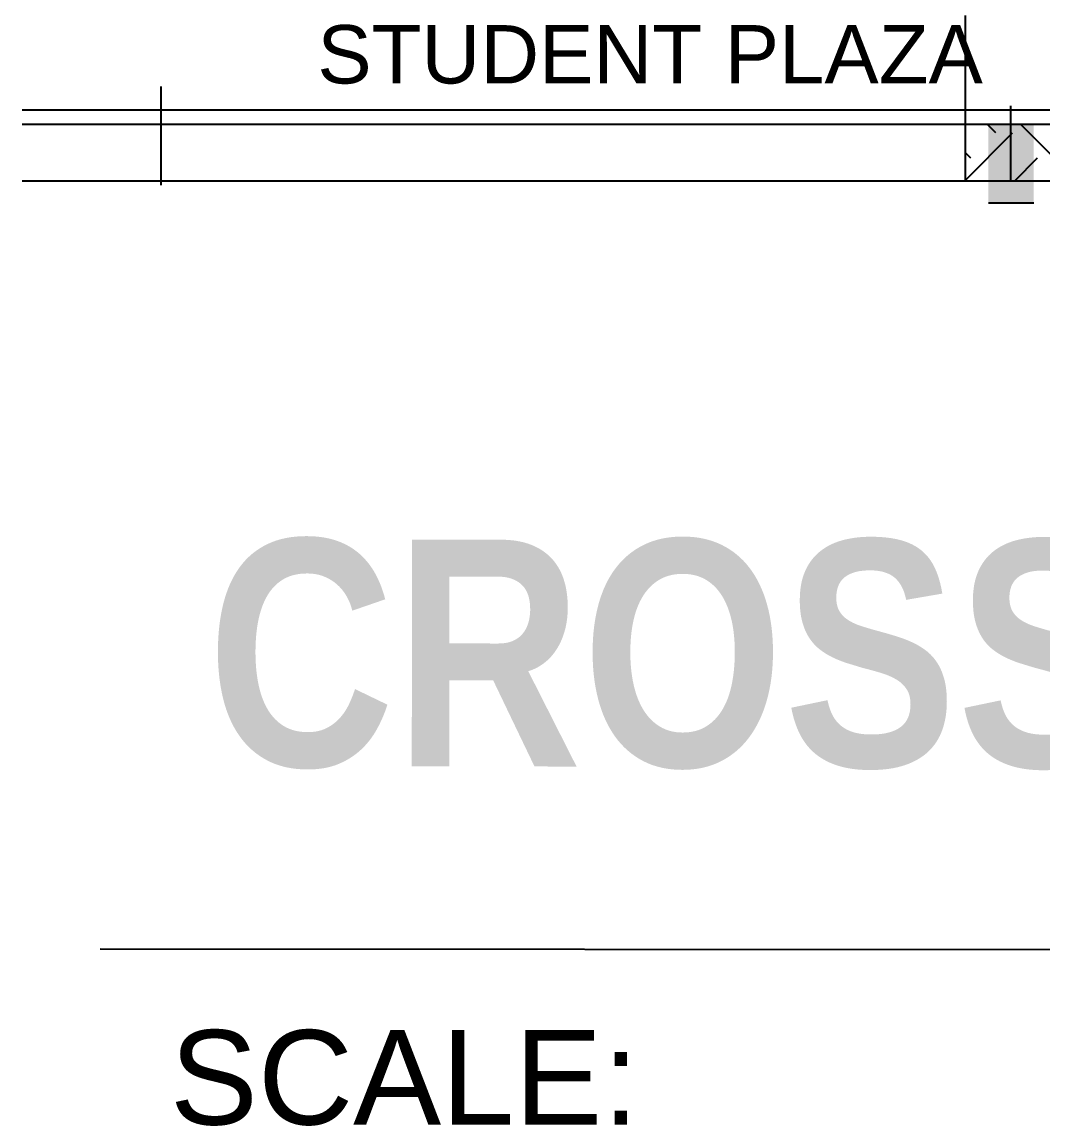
# Model space of a CAD drawing. Header units: millimetres. Extents: x 2148 to 2681, y 758 to 986.
# Drawn here: x 2224.32 to 2229.73, y 779.53 to 785.37 of the extents above; entities that cross this region are included whole.
import ezdxf

# ---------------------------------------------------------------- set-up
doc = ezdxf.new("R2010")
doc.units = ezdxf.units.MM
doc.linetypes.add('CENTER2', pattern=[28.575, 19.05, -3.175, 3.175, -3.175])
for name, color, linetype in [('4CO', 4, 'Continuous'), ('D', 1, 'Continuous'), ('ELAYOUT', 4, 'Continuous'), ('S_GRID LINES', 252, 'Continuous'), ('TEXT', 6, 'Continuous')]:
    doc.layers.add(name, color=color, linetype=linetype)
doc.styles.add('ARIAL', font='arial.ttf')
doc.styles.add('ROMANT', font='romant__.ttf')
doc.styles.add('SWISS', font='swissl.ttf')

msp = doc.modelspace()

# ---------------------------------------------------------------- hatches: boundary and pattern name
at = {"layer": 'D', "ltscale": 0.5}
h = msp.add_hatch(dxfattribs=at)
h.set_pattern_fill('EARTH', color=256, scale=2, angle=45, style=0)
h.set_pattern_definition([(45, (81115.72436, 2321.4115), (6e-17, 0.7071067812), [0.5, -0.5]), (45, (81115.59177, 2321.54406), (6e-17, 0.7071067812), [0.5, -0.5]), (45, (81115.4592, 2321.67665), (6e-17, 0.7071067812), [0.5, -0.5]), (135, (81115.4592, 2321.76503), (-0.7071067812, 1e-16), [0.5, -0.5]), (135, (81115.59177, 2321.8976), (-0.7071067812, 1e-16), [0.5, -0.5]), (135, (81115.72436, 2322.0302), (-0.7071067812, 1e-16), [0.5, -0.5])])
h.paths.add_polyline_path([(2229.7955797, 784.5271405), (2229.7955797, 784.8271405), (2229.3155797, 784.8271405), (2229.3155797, 784.5271405)])
at = {"layer": 'ELAYOUT', "linetype": 'ByBlock', "ltscale": 0.5}
msp.add_hatch(color=256, dxfattribs=at).paths.add_polyline_path([(2229.6789469, 784.8283433), (2229.4389469, 784.8283433), (2229.4389469, 784.4083433), (2229.6789469, 784.4083433)])

# ---------------------------------------------------------------- linework, layer by layer
msp.add_line((2224.7354039, 780.4625623, 0), (2244.9235737, 780.4496533, 0))
at = {"layer": '4CO', "ltscale": 0.5}
for p, q in [((2229.3152683, 785.4021405, 0), (2229.3152683, 784.5271405, 0)), ((2224.3221765, 784.5271405, 0), (2244.8609547, 784.5271405, 0.0000001))]:
    msp.add_line(p, q, dxfattribs=at)
at = {"layer": 'D', "ltscale": 0.5}
for p, q in [((2229.3155797, 785.4021405, 0), (2229.3155797, 784.5271405, 0)), ((2224.3221765, 784.9021405, 0.0000001), (2238.826382, 784.9021405, 0.0000001)), ((2224.3221765, 784.8271405, 0.0000001), (2238.8306417, 784.8271405, 0.0000001))]:
    msp.add_line(p, q, dxfattribs=at)
at = {"layer": 'ELAYOUT', "linetype": 'ByBlock', "ltscale": 0.5}
msp.add_line((2229.6789469, 784.4083433, 0), (2229.4389469, 784.4083433, 0), dxfattribs=at)
at = {"layer": 'S_GRID LINES', "linetype": 'CENTER2', "ltscale": 0.2}
for p, q in [((2225.0568677, 795.1869857, 0.0000001), (2225.0568677, 784.5038353, 0.0000001)), ((2229.5558808, 795.0843879, 0.0000001), (2229.5558808, 784.5271405, 0.0000001))]:
    msp.add_line(p, q, dxfattribs=at)

# ---------------------------------------------------------------- texts
at = {"color": 0, "insert": (2225.1049888, 780.0321175, 0), "char_height": 0.5, "width": 19.742788118, "attachment_point": 1, "style": 'ARIAL'}
msp.add_mtext('{\\fArial|b0|i0|c204|p34;SCALE:        }          {\\fArial|b0|i0|c204|p34; }                                            {\\fArial|b0|i0|c204|p34;  1:}2{\\fArial|b0|i0|c204|p34;00}   {\\fArial|b0|i0|c204|p34;MTS.}', dxfattribs=at)
at = {"layer": '4CO', "insert": (2234.3514483, 782.0111226, 0), "char_height": 1.5, "width": 32.161121986, "attachment_point": 5, "rotation": 359.93919431, "style": 'ROMANT'}
msp.add_mtext('\\pt15;{\\fTechnicBold|b1|i0|c2|p2;\\H0.8x;CROSS SECTION OF RAMP}', dxfattribs=at)
at = {"layer": 'TEXT', "style": 'SWISS'}
msp.add_text('STUDENT PLAZA', height=0.308885097, dxfattribs=at).set_placement((2225.8854101, 785.0423117, 0))

doc.saveas('drawing.dxf')
